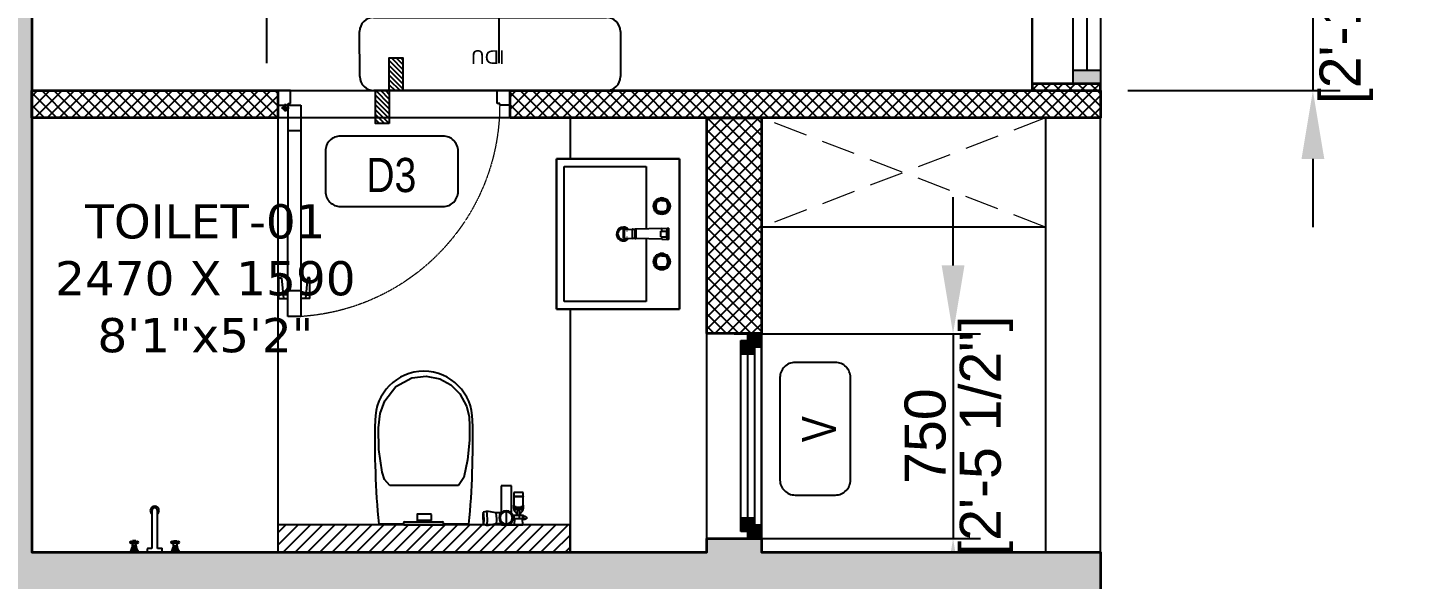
# Model space of a CAD drawing. Header units: millimetres. Extents: x 46985 to 60368, y 184712 to 204375.
# Drawn here: x 55319 to 60368, y 191997 to 194017 of the extents above; entities that cross this region are included whole.
import ezdxf
from ezdxf.enums import TextEntityAlignment as Align

# ---------------------------------------------------------------- set-up
doc = ezdxf.new("R2010")
doc.units = ezdxf.units.MM
doc.linetypes.add('( Hidden )', pattern=[0.375, 0.25, -0.125])
doc.linetypes.add('3.5BHK EAST-UN-5$0$DASHED', pattern=[0.75, 0.5, -0.25])
for name, color, linetype in [('A-AC', 252, 'Continuous'), ('A-Dimensions', 4, 'Continuous'), ('A-Door', 11, 'Continuous'), ('A-Door Line', 8, 'Continuous'), ('A-Handwash', 252, 'Continuous'), ('A-Handwash Platform', 253, 'Continuous'), ('A-Hatch', 252, 'Continuous'), ('A-Ledge Wall', 8, 'Continuous'), ('A-Room Boundary', 44, 'Continuous'), ('A-Shaft Line', 253, 'Continuous'), ('A-Shaft Wall', 253, 'Continuous'), ('A-Shower', 253, 'Continuous'), ('A-Shower Glass', 253, 'Continuous'), ('A-Text Main', 44, 'Continuous'), ('A-Ventilator', 4, 'Continuous'), ('A-WC', 253, 'Continuous'), ('A-Window', 4, 'Continuous')]:
    doc.layers.add(name, color=color, linetype=linetype)
doc.layers.add('A-Wall', color=240, linetype='Continuous', lineweight=35)
doc.styles.add('2024-08-29_TOWER-A$0$simplex-0.8', font='simplex.shx', dxfattribs={"width": 0.8})
doc.styles.add('3.5BHK EAST_UN-1$0$grid_text', font='verdana.ttf')
doc.styles.add('ARIAL', font='ARIALN.TTF')
doc.styles.add('S', font='arial.ttf', dxfattribs={"height": 150})
doc.dimstyles.new('DIMSMALL', dxfattribs={"dimtxt": 150, "dimasz": 250, "dimexe": 100, "dimexo": 100, "dimgap": 25, "dimtad": 1, "dimdec": 0, "dimzin": 0, "dimdsep": 46, "dimtxsty": 'S', "dimcen": 0, "dimdle": 100, "dimclrd": 8, "dimclre": 8, "dimclrt": 256, "dimazin": 0, "dimtfac": 1, "dimtdec": 0, "dimtix": 1, "dimtmove": 0, "dimatfit": 3, "dimldrblk": '12_DatumFilled', "dimfxl": 1, "dimtolj": 1, "dimtzin": 0, "dimlwd": -1, "dimlwe": -1, "dimarcsym": 1})

# ---------------------------------------------------------------- blocks, each defined once
blk = doc.blocks.new('A$C060bb122')
at = {"layer": 'A-Window', "linetype": 'Continuous'}
for points in [[(0, 0), (-100, 0), (-100, -50), (0, -50)], [(-100, -900), (0, -900), (0, -850), (-100, -850)]]:
    blk.add_hatch(color=256, dxfattribs=at).paths.add_polyline_path(points)
for p, q in [((-249.5, 0), (-249.5, -900)), ((-100, 0), (-249.5, 0)), ((-100, -50), (-100, 0)), ((0, 0), (-100, 0)), ((0, 0), (-100, 0)), ((0, 0), (0, -900)), ((0, 0), (0, -50)), ((0, -50), (-100, -50)), ((-100, -850), (-100, -50)), ((-50, -50), (-50, -850)), ((0, -50), (0, -850)), ((-100, -900), (-100, -850)), ((-100, -850), (0, -850)), ((0, -850), (0, -900)), ((-100, -900), (-250, -900)), ((0, -900), (-100, -900)), ((0, -900), (-100, -900))]:
    blk.add_line(p, q, dxfattribs=at)
blk = doc.blocks.new('A$C9b4d8ff6')
at = {"layer": 'A-Door'}
for p, q in [((84.9, 827.1), (37.7, 827.1)), ((37.7, 827.1), (37.8, 53.1)), ((85, 53.1), (84.9, 827.1)), ((4.7, 761.1), (37.7, 761.1)), ((4.7, 761.1), (4.7, 685.5)), ((14.1, 685.5), (21.1, 761.1)), ((117.9, 761.1), (84.9, 761.1)), ((108.5, 685.5), (101.5, 761.1)), ((117.9, 761.1), (118, 685.5)), ((19.8, 746.9), (37.7, 746.9)), ((84.9, 732.7), (37.7, 732.7)), ((102.8, 746.9), (84.9, 746.9)), ((4.7, 685.5), (14.1, 685.5)), ((118, 685.5), (108.5, 685.5)), ((84.9, 147.5), (37.7, 147.5)), ((0, 0), (0, 53.1)), ((0, 53.1), (37.8, 53.1)), ((14.2, 62.5), (42.5, 62.5)), ((28.3, 76.7), (28.3, 48.4)), ((37.8, 53.1), (85, 53.1)), ((37.8, 53.1), (37.8, 47.2)), ((85, 53.1), (85, 53.1)), ((850, 53.2), (812.2, 53.1)), ((812.2, 53.1), (812.2, 47.2)), ((850, 0.1), (850, 53.2)), ((47.2, 0), (0, 0)), ((37.8, 47.2), (47.2, 47.2)), ((47.2, 47.2), (47.2, 0)), ((802.8, 47.2), (802.8, 0.1)), ((812.2, 47.2), (802.8, 47.2)), ((802.8, 0.1), (850, 0.1))]:
    blk.add_line(p, q, dxfattribs=at)
blk.add_circle((28.3, 62.5), 9.44, dxfattribs=at)
at = {"layer": 'A-Door', "linetype": '3.5BHK EAST-UN-5$0$DASHED', "lineweight": 0}
blk.add_arc((35.5, 52), 776.7, 0.0858, 86.3542, dxfattribs=at)
blk = doc.blocks.new('A$C82096e65')
at = {"layer": 'A-Ventilator', "linetype": 'Continuous'}
for points in [[(175, 725), (125, 725), (125, 675), (175, 675)], [(200, 750), (150, 750), (150, 725), (175, 725), (175, 700), (200, 700)], [(125, 25), (175, 25), (175, 75), (125, 75)], [(150, 0), (200, 0), (200, 50), (175, 50), (175, 25), (150, 25)]]:
    blk.add_hatch(color=256, dxfattribs=at).paths.add_polyline_path(points)
for p, q in [((0, 0), (0, 750)), ((150, 750), (0, 750)), ((125, 675), (125, 725)), ((125, 725), (175, 725)), ((150, 725), (150, 750)), ((200, 750), (150, 750)), ((200, 750), (150, 750)), ((175, 725), (150, 725)), ((175, 700), (175, 725)), ((175, 725), (175, 675)), ((200, 0), (200, 750)), ((200, 750), (200, 700)), ((125, 75), (125, 675)), ((175, 675), (125, 675)), ((125, 75), (125, 675)), ((150, 75), (150, 675)), ((200, 700), (175, 700)), ((175, 675), (175, 75)), ((200, 700), (200, 50)), ((125, 25), (125, 75)), ((125, 75), (175, 75)), ((175, 75), (175, 25)), ((150, 0), (0, 0)), ((175, 25), (125, 25)), ((150, 0), (150, 25)), ((150, 25), (175, 25)), ((200, 0), (150, 0)), ((200, 0), (150, 0)), ((175, 25), (175, 50)), ((175, 50), (200, 50)), ((200, 50), (200, 0))]:
    blk.add_line(p, q, dxfattribs=at)
blk = doc.blocks.new('2024-08-29_TOWER-A$0$WNTG')
at = {"layer": 'A-Text Main'}
blk.add_lwpolyline([(-187.8, 246.2), (187.8, 246.2, -0.414214), (242.8, 191.2), (242.8, 43.3, -0.414214), (187.8, -11.7), (-187.8, -11.7, -0.414214), (-242.8, 43.3), (-242.8, 191.2, -0.414214)], format="xyb", close=True, dxfattribs=at)
at = {"layer": 'A-Text Main', "style": '2024-08-29_TOWER-A$0$simplex-0.8', "width": 0.8}
blk.add_attdef('WNTG', text='', height=150, dxfattribs=at).set_placement((-1.6, 43), align=Align.CENTER)
blk = doc.blocks.new('TILE DROP')
at = {"layer": 'A-Door Line'}
h = blk.add_hatch(dxfattribs=at)
h.set_pattern_fill('ANSI31', color=8, scale=0.1)
h.set_pattern_definition([(45, (-18.584744, -6.592634), (-0.008838835, 0.008838835), [])])
h.paths.add_polyline_path([(0, 0.05), (-0.12, 0.05), (-0.12, 0), (0, 0)])
h.paths.add_polyline_path([(0.12, -0.05), (0.12, 0), (0, 0), (0, -0.05)])
at = {"layer": 'A-Door Line', "color": 8}
for points in [[(-0.12, 0), (-0.12, 0.05), (0, 0.05), (0, 0)], [(0, -0.05), (0, 0), (0.12, 0), (0.12, -0.05)]]:
    blk.add_lwpolyline(points, close=True, dxfattribs=at)
blk = doc.blocks.new('A$Cc258e7eb')
at = {"layer": 'A-WC', "linetype": 'Continuous'}
for p, q in [((306.5, 146.4), (54.5, 146.4)), ((461.7, 145.2), (461.7, 47.1)), ((499.8, 145.2), (461.7, 145.2)), ((499.8, 47.1), (499.8, 145.2)), ((508.2, 121.8), (508.2, 107.7)), ((543.2, 121.8), (508.2, 121.8)), ((508.2, 107.7), (543.2, 107.7)), ((508.2, 107.7), (508.2, 107.2)), ((543.2, 107.2), (508.2, 107.2)), ((508.2, 107.2), (543.2, 107.2)), ((508.2, 107.2), (508.2, 66.4)), ((543.2, 107.7), (543.2, 121.8)), ((543.2, 107.7), (543.2, 107.2)), ((543.2, 66.4), (543.2, 107.2)), ((408.5, 52.3), (396.8, 48.8)), ((443.6, 46.7), (408.6, 52.4)), ((480.7, 51.5), (480.7, 5.5)), ((508, 73.6), (508, 62.8)), ((543.2, 66.4), (508.2, 66.4)), ((513.8, 72.3), (513.8, 62.4)), ((518.6, 62.4), (518.6, 59.6)), ((520.6, 53.2), (520.6, 38.8)), ((530.8, 38.8), (530.8, 53.2)), ((532.9, 59.6), (532.9, 62.4)), ((537.6, 62.4), (537.6, 72.3)), ((543.5, 62.8), (543.5, 73.6)), ((105.7, 5.7), (14.3, 5.7)), ((105.7, 2.9), (105.7, 10.9)), ((105.7, 2.9), (250.7, 2.9)), ((108.7, 13.9), (247.7, 13.9)), ((154.5, 40.4), (154.5, 20)), ((154.5, 20), (207, 20)), ((154.5, 17.3), (154.5, 13.9)), ((154.5, 13.9), (207, 13.9)), ((205.5, 41.9), (155.9, 41.9)), ((205.5, 18.8), (156, 18.8)), ((207, 20), (207, 40.4)), ((207, 13.9), (207, 17.3)), ((250.7, 2.9), (250.7, 10.9)), ((344.3, 5.7), (250.7, 5.7)), ((410.3, 0), (398.3, 2.8)), ((410.3, 0), (444.8, 7.9)), ((461.7, 47.3), (443.5, 46.7)), ((444.8, 7.9), (463, 8.5)), ((463.6, 8.9), (463.6, 8.5)), ((463.6, 8.5), (463.6, 6.8)), ((463.6, 6.8), (463.6, 5.1)), ((463.6, 5.1), (463.6, 3.4)), ((463.6, 3.4), (463.6, 2.9)), ((463.6, 2.9), (541, 2.9)), ((498.5, 8), (498.5, 9.4)), ((498.5, 6.4), (498.5, 8)), ((498.5, 4.7), (498.5, 6.4)), ((498.5, 2.9), (498.5, 4.7)), ((506.2, 33.5), (507, 33.5)), ((507.6, 23.5), (506.3, 23.5)), ((507, 33.5), (508.3, 33.5)), ((509, 23.5), (507.6, 23.5)), ((508.4, 31.8), (508.3, 24.8)), ((525.7, 24.8), (508.3, 24.8)), ((508.5, 38.8), (508.4, 31.8)), ((508.5, 38.8), (525.7, 38.8)), ((510.4, 23.5), (509, 23.5)), ((510.7, 24.8), (510.4, 2.9)), ((510.7, 23.5), (510.4, 23.5)), ((518.6, 47.6), (518.6, 38.8)), ((525.7, 38.8), (529, 38.8)), ((528.9, 24.8), (525.7, 24.8)), ((528.9, 24.8), (529, 31.8)), ((533.2, 24.8), (528.9, 24.8)), ((529, 38.8), (533.2, 38.8)), ((529, 31.8), (529, 38.8)), ((532.9, 38.8), (532.9, 47.6)), ((533.2, 38.8), (539.6, 38.8)), ((539.9, 24.8), (533.2, 24.8)), ((539.6, 38.8), (543.9, 38.8)), ((539.6, 38.8), (539.8, 31.8)), ((539.8, 31.8), (539.9, 24.8)), ((544.1, 24.8), (539.9, 24.8)), ((540.7, 23.5), (550.1, 23.5)), ((541, 2.9), (540.8, 24.8)), ((544.2, 24.8), (544, 38.8)), ((550.1, 33.5), (544, 33.5)), ((547.9, 33.5), (548.4, 33.5)), ((548.6, 23.5), (548.2, 23.5)), ((548.4, 33.5), (548.8, 33.5)), ((549, 23.5), (548.6, 23.5)), ((548.8, 33.5), (549.2, 33.5)), ((549.4, 23.5), (549, 23.5)), ((549.2, 33.5), (549.6, 33.5)), ((549.7, 23.5), (549.4, 23.5)), ((549.6, 33.5), (549.8, 33.5)), ((550, 23.5), (549.7, 23.5)), ((549.8, 33.5), (550.1, 33.5)), ((550.2, 23.5), (550, 23.5)), ((550.1, 33.5), (550.2, 33.5)), ((550.2, 33.5), (550.1, 33.5)), ((550.1, 23.5), (550.2, 23.5)), ((550.2, 33.5), (550.3, 33.5)), ((550.3, 33.5), (550.2, 33.5)), ((550.2, 23.5), (550.3, 23.5)), ((550.3, 23.5), (550.2, 23.5)), ((550.3, 33.5), (550.4, 33.5)), ((550.4, 33.5), (550.3, 33.5)), ((550.3, 23.5), (550.4, 23.5)), ((550.4, 23.5), (550.3, 23.5)), ((550.4, 33.5), (550.6, 33.5)), ((550.4, 33.5), (550.4, 33.5)), ((550.4, 33.5), (550.4, 33.5)), ((550.5, 23.5), (550.4, 23.5)), ((550.4, 23.5), (550.4, 23.5)), ((550.4, 23.5), (550.4, 23.5)), ((550.7, 23.5), (550.5, 23.5)), ((550.6, 33.5), (550.8, 33.5)), ((550.9, 23.5), (550.7, 23.5)), ((550.8, 33.5), (551, 33.4)), ((551.1, 23.5), (550.9, 23.5)), ((551, 33.4), (551.2, 33.4)), ((551.3, 23.6), (551.1, 23.5)), ((551.2, 33.4), (551.4, 33.4)), ((551.4, 23.6), (551.3, 23.6)), ((551.4, 33.4), (551.6, 33.3)), ((551.6, 23.6), (551.4, 23.6)), ((551.6, 33.3), (551.8, 33.3)), ((551.8, 23.7), (551.6, 23.6)), ((551.8, 33.3), (552, 33.2)), ((552, 23.8), (551.8, 23.7)), ((552, 33.2), (552.2, 33.2)), ((552.2, 23.8), (552, 23.8)), ((552.2, 33.2), (552.4, 33.1)), ((552.4, 23.9), (552.2, 23.8)), ((552.4, 33.1), (552.5, 33)), ((552.6, 24), (552.4, 23.9)), ((552.5, 33), (552.7, 32.9)), ((552.8, 24.1), (552.6, 24)), ((552.7, 32.9), (552.9, 32.8)), ((552.9, 24.2), (552.8, 24.1)), ((552.9, 32.8), (553.1, 32.7)), ((553.1, 24.3), (552.9, 24.2)), ((553.1, 32.7), (553.2, 32.6)), ((553.3, 24.4), (553.1, 24.3)), ((553.2, 32.6), (553.4, 32.5)), ((553.4, 24.5), (553.3, 24.4)), ((553.4, 32.5), (553.5, 32.4)), ((553.6, 24.6), (553.4, 24.5)), ((553.5, 32.4), (553.7, 32.2)), ((553.7, 24.8), (553.6, 24.6)), ((553.7, 32.2), (553.8, 32.1)), ((553.9, 24.9), (553.7, 24.8)), ((553.8, 32.1), (554, 32)), ((554, 25), (553.9, 24.9)), ((554, 32), (554.1, 31.8)), ((554.2, 25.2), (554, 25)), ((554.1, 31.8), (554.3, 31.7)), ((554.3, 25.3), (554.2, 25.2)), ((554.3, 31.7), (554.4, 31.5)), ((554.4, 25.5), (554.3, 25.3)), ((554.4, 31.5), (554.5, 31.4)), ((554.5, 25.7), (554.4, 25.5)), ((554.5, 31.4), (554.6, 31.2)), ((554.6, 25.8), (554.5, 25.7)), ((554.6, 31.2), (554.7, 31)), ((554.7, 26), (554.6, 25.8)), ((554.7, 31), (554.8, 30.8)), ((554.8, 26.2), (554.7, 26)), ((554.8, 30.8), (554.9, 30.7)), ((554.9, 26.4), (554.8, 26.2)), ((554.9, 30.7), (555, 30.5)), ((555, 26.5), (554.9, 26.4)), ((555, 30.5), (555.1, 30.3)), ((555.1, 26.7), (555, 26.5)), ((555.1, 30.3), (555.1, 30.1)), ((555.1, 30.1), (555.2, 29.9)), ((555.2, 27.1), (555.1, 26.9)), ((555.1, 26.9), (555.1, 26.7)), ((555.2, 29.9), (555.2, 29.7)), ((555.2, 29.7), (555.3, 29.5)), ((555.3, 27.3), (555.2, 27.1)), ((555.3, 29.5), (555.3, 29.3)), ((555.3, 29.3), (555.4, 29.1)), ((555.4, 27.9), (555.3, 27.7)), ((555.3, 27.7), (555.3, 27.5)), ((555.3, 27.5), (555.3, 27.3)), ((555.4, 29.1), (555.4, 28.9)), ((555.4, 28.9), (555.4, 28.7)), ((555.4, 28.7), (555.4, 28.5)), ((555.4, 28.5), (555.4, 28.5)), ((555.4, 28.5), (555.4, 28.3)), ((555.4, 28.3), (555.4, 28.1)), ((555.4, 28.1), (555.4, 27.9))]:
    blk.add_line(p, q, dxfattribs=at)
at = {"layer": 'A-WC', "linetype": 'Continuous', "flags": 128}
blk.add_lwpolyline([(54.5, 146.4), (35.3, 169.3), (27, 196.1), (14.5, 278.9), (13.1, 358.7), (19.3, 410.1), (37, 456.8), (77.3, 508.9), (135.2, 541), (188.4, 547.4), (237.3, 537.5), (278.1, 515.5), (311.2, 482.5), (335.3, 437.2), (345.6, 400.2), (347, 363.7), (346.3, 312.7), (339.6, 241.2), (325.9, 175.7), (306.5, 146.4)], dxfattribs=at)
at = {"layer": 'A-WC', "linetype": 'Continuous'}
for centre, radius, start, end in [((181.3, 385.5), 180.3, 90.6516, 180), ((177.2, 385.5), 180.3, 0, 89.3484), ((3145.4, 305.2), 3145.4, 178.5369, 185.4631), ((-2786.8, 305.2), 3145.4, 354.5369, 1.4631), ((480.7, 28.5), 26.2, 0, 180), ((480.7, 28.5), 23, 0, 180), ((480.7, 25.4), 28.9, 117.4678, 131.2017), ((480.7, 25.4), 28.9, 48.7983, 62.5322), ((108.7, 10.9), 3, 90, 180), ((155.9, 40.4), 1.46, 90, 180), ((156, 17.3), 1.5, 90, 180), ((205.5, 40.4), 1.46, 0, 90), ((205.5, 17.3), 1.5, 0, 90), ((247.7, 10.9), 3, 0, 90), ((480.7, 28.5), 26.2, 180, 312.8693), ((480.7, 28.5), 23, 180, 0), ((480.7, 28.5), 26.2, 280.2496, 0)]:
    blk.add_arc(centre, radius, start, end, dxfattribs=at)
for centre, major_axis, ratio, start_param, end_param in [((409.4, 26.2), (0.8, -26.2), 0.087894, 0.017046, 3.133769), ((525.7, 62.8), (-17.8, 0), 0.939693, 6.170767, 7.561634), ((525.7, 73.6), (-17.8, 0), 0.939693, 6.137068, 6.429723), ((525.7, 73.6), (-17.8, 0), 0.939693, 0.452611, 2.688981), ((525.7, 73.6), (-13.4, 0), 0.939693, 0.61963, 1.312246), ((525.7, 72.3), (-11.9, 0), 0.939693, 0.557537, 1.570796), ((525.7, 72.3), (-11.9, 0), 0.939693, 0.557537, 1.570796), ((525.7, 73.8), (-11.9, 0), 0.939693, 0.731428, 1.570796), ((525.7, 73.6), (-13.4, 0), 0.939693, 1.374148, 1.507037), ((525.7, 72.3), (-11.9, 0), 0.939693, 1.570796, 2.584055), ((525.7, 72.3), (-11.9, 0), 0.939693, 1.570796, 2.584055), ((525.7, 73.8), (-11.9, 0), 0.939693, 1.570796, 2.410164), ((525.7, 73.6), (-13.4, 0), 0.939693, 1.634555, 1.767445), ((525.7, 73.6), (-13.4, 0), 0.939693, 1.839841, 2.521963), ((525.7, 62.8), (-17.8, 0), 0.939693, 1.86017, 3.254011), ((525.7, 73.6), (-17.8, 0), 0.939693, 2.995055, 3.28771), ((397.5, 25.8), (0.7, -23), 0.087894, 3.165124, 6.230506), ((397.5, 25.8), (0.7, -23), 0.087894, 0.026053, 3.133769), ((444.2, 27.3), (0.6, -19.4), 0.087894, 6.275362, 9.416955), ((462.3, 27.9), (0.6, -19.4), 0.087894, 2.98627, 3.106469), ((462.3, 27.9), (0.6, -19.4), 0.087894, 6.275362, 6.466185)]:
    blk.add_ellipse(centre, major_axis=major_axis, ratio=ratio, start_param=start_param, end_param=end_param, dxfattribs=at)
blk = doc.blocks.new('A$Ce78b2266')
at = {"layer": 'A-Shower'}
for p, q in [((80.6, 152), (80.6, 13.5)), ((100.6, 13.5), (100.6, 152)), ((0, 0), (31.2, 0)), ((0, 0), (181.2, 0)), ((27.6, 5.4), (3.6, 5.4)), ((25.3, 9.9), (5.9, 9.9)), ((24.1, 13.3), (7.1, 13.3)), ((23.3, 15.8), (7.9, 15.8)), ((8.4, 18), (22.8, 18)), ((22.3, 20.4), (8.9, 20.4)), ((9.1, 22.2), (22.1, 22.2)), ((21.9, 23.6), (9.2, 23.6)), ((21.8, 41.9), (9.3, 41.9)), ((9.3, 41.9), (9.4, 27.4)), ((21.8, 27.4), (21.8, 41.9)), ((63.6, 12.5), (63.6, 0)), ((63.6, 0), (117.6, 0)), ((80.6, 13.5), (64.6, 13.5)), ((116.6, 13.5), (100.6, 13.5)), ((117.6, 0), (117.6, 12.5)), ((181.2, 0), (150, 0)), ((153.6, 5.4), (177.6, 5.4)), ((155.8, 9.9), (175.3, 9.9)), ((157.1, 13.3), (174, 13.3)), ((157.9, 15.8), (173.3, 15.8)), ((172.8, 18), (158.4, 18)), ((158.8, 20.4), (172.3, 20.4)), ((172.1, 22.2), (159.1, 22.2)), ((159.2, 23.6), (171.9, 23.6)), ((159.3, 41.9), (171.8, 41.9)), ((159.4, 27.4), (159.4, 41.9)), ((171.8, 41.9), (171.8, 27.4))]:
    blk.add_line(p, q, dxfattribs=at)
for centre, radius in [((4.9, 36), 4.41), ((15.8, 36), 3.69), ((26.2, 36), 4.41), ((154.9, 36), 4.41), ((165.4, 36), 3.69), ((176.2, 36), 4.41)]:
    blk.add_circle(centre, radius, dxfattribs=at)
for centre, radius, start, end in [((90.6, 152), 16, 90.0001, 180), ((90.6, 152), 16, 180, 231.3178), ((90.6, 152), 10, 0, 180), ((90.6, 152), 16, 360, 90.0001), ((90.6, 152), 16, 308.6822, 0), ((-34.8, 27.2), 44.2, 321.9638, 0.2151), ((66.5, 27.4), 44.7, 180, 217.8209), ((64.6, 12.5), 1, 90, 179.8008), ((116.6, 12.5), 0.999, 359.9998, 90.1995), ((114.7, 27.4), 44.7, 322.1791, 360), ((216, 27.2), 44.2, 179.7849, 218.0362)]:
    blk.add_arc(centre, radius, start, end, dxfattribs=at)
blk = doc.blocks.new('A$C7199c498')
at = {"layer": 'A-Handwash'}
for p, q in [((0, 450), (550, 450)), ((0, 0), (0, 450)), ((550, 450), (0, 450)), ((0, 450), (0, 0)), ((27.5, 122), (27.5, 422)), ((27.5, 422), (522.5, 422)), ((522.5, 422), (522.5, 122)), ((550, 450), (550, 0)), ((550, 0), (550, 450)), ((259.4, 201.1), (259.5, 204.3)), ((259.5, 204.3), (291.3, 204.3)), ((291.3, 204.3), (291.4, 201.1)), ((255.5, 64.6), (258.3, 160.2)), ((258.3, 162.3), (258.6, 171.8)), ((258.3, 162.3), (258.3, 160.2)), ((258.3, 162.3), (292.5, 162.3)), ((292.6, 160.2), (258.3, 160.2)), ((259.4, 201.1), (258.6, 172.7)), ((258.6, 171.8), (258.6, 172.7)), ((292.2, 172.7), (258.6, 172.7)), ((258.6, 171.8), (292.2, 171.8)), ((259.4, 201.1), (291.4, 201.1)), ((264.3, 192.3), (264.3, 190.8)), ((286.5, 192.3), (286.5, 190.8)), ((291.4, 201.1), (292.2, 172.7)), ((292.2, 171.8), (292.2, 172.7)), ((292.2, 171.8), (292.5, 162.3)), ((292.6, 160.2), (292.5, 162.3)), ((295.3, 64.6), (292.6, 160.2)), ((257.2, 122), (27.5, 122)), ((522.5, 122), (293.7, 122)), ((143.6, 64.6), (144.2, 70.5)), ((143.6, 64.6), (144.2, 70.5)), ((144.2, 58.7), (143.6, 64.6)), ((144.2, 70.5), (145.9, 76.1)), ((144.2, 70.5), (145.9, 76.1)), ((145.9, 53), (144.2, 58.7)), ((145.9, 76.1), (148.7, 81.3)), ((145.9, 76.1), (148.7, 81.3)), ((148.7, 47.8), (145.9, 53)), ((147.8, 74.9), (146.8, 64.6)), ((146.8, 64.6), (147.8, 54.3)), ((149.4, 64.6), (146.8, 64.6)), ((150.8, 84.8), (147.8, 74.9)), ((147.8, 74.9), (150.3, 73.9)), ((147.8, 54.3), (150.3, 55.2)), ((147.8, 54.3), (150.8, 44.3)), ((148.7, 81.3), (150.3, 83.2)), ((148.7, 81.3), (150.3, 83.2)), ((150.3, 73.9), (149.4, 64.6)), ((149.4, 64.6), (150.3, 55.2)), ((152.9, 82.9), (150.3, 73.9)), ((150.3, 55.2), (152.9, 46.2)), ((151.6, 86.8), (150.8, 84.8)), ((150.8, 84.8), (152.9, 82.9)), ((151.6, 86.8), (153.6, 87.6)), ((151.6, 86.8), (153.7, 84.7)), ((151.6, 64.6), (152.5, 74.2)), ((151.6, 64.6), (152.5, 74.2)), ((152.5, 55), (151.6, 64.6)), ((152.5, 74.2), (155.2, 83.2)), ((152.5, 74.2), (155.2, 83.2)), ((155.2, 46), (152.5, 55)), ((155.2, 46), (152.5, 55)), ((152.9, 82.9), (153.7, 84.7)), ((153.2, 64.6), (154.1, 73.9)), ((154.1, 55.3), (153.2, 64.6)), ((163.5, 90.6), (153.6, 87.6)), ((155.5, 85.5), (153.6, 87.6)), ((153.7, 84.7), (155.5, 85.5)), ((154.1, 73.9), (156.4, 81.9)), ((156.4, 47.2), (154.1, 55.3)), ((155.1, 88.1), (157.1, 89.7)), ((155.1, 88.1), (157.1, 89.7)), ((155.2, 83.2), (164.2, 85.9)), ((155.2, 83.2), (164.2, 85.9)), ((164.5, 88.1), (155.5, 85.5)), ((156.4, 81.9), (164.5, 84.3)), ((157.1, 89.7), (162.3, 92.4)), ((157.1, 89.7), (162.3, 92.4)), ((162.3, 92.4), (167.9, 94.2)), ((162.3, 92.4), (167.9, 94.2)), ((173.8, 91.6), (163.5, 90.6)), ((163.5, 90.6), (164.5, 88.1)), ((164.2, 85.9), (173.8, 86.8)), ((164.2, 85.9), (173.8, 86.8)), ((173.8, 89), (164.5, 88.1)), ((164.5, 84.3), (173.8, 85.2)), ((167.9, 94.2), (173.8, 94.7)), ((167.9, 94.2), (173.8, 94.7)), ((173.8, 94.7), (179.7, 94.2)), ((173.8, 94.7), (179.7, 94.2)), ((184.1, 90.6), (173.8, 91.6)), ((173.8, 91.6), (173.8, 89)), ((183.2, 88.1), (173.8, 89)), ((173.8, 86.8), (183.4, 85.9)), ((173.8, 86.8), (183.4, 85.9)), ((173.8, 85.2), (183.1, 84.3)), ((179.7, 94.2), (185.4, 92.4)), ((179.7, 94.2), (185.4, 92.4)), ((183.1, 84.3), (191.2, 81.9)), ((184.1, 90.6), (183.2, 88.1)), ((192.2, 85.5), (183.2, 88.1)), ((183.4, 85.9), (192.4, 83.2)), ((183.4, 85.9), (192.4, 83.2)), ((194.1, 87.6), (184.1, 90.6)), ((185.4, 92.4), (190.6, 89.7)), ((185.4, 92.4), (190.6, 89.7)), ((190.6, 89.7), (192.5, 88.1)), ((190.6, 89.7), (192.5, 88.1)), ((191.2, 81.9), (193.5, 73.9)), ((191.2, 47.2), (193.5, 55.3)), ((192.2, 85.5), (194.1, 87.6)), ((192.2, 85.5), (193.9, 84.7)), ((192.4, 83.2), (195.1, 74.2)), ((192.4, 83.2), (195.1, 74.2)), ((192.4, 46), (195.1, 55)), ((194.4, 64.6), (193.5, 73.9)), ((194.4, 64.6), (193.5, 55.3)), ((193.9, 84.7), (196, 86.8)), ((193.9, 84.7), (194.7, 82.9)), ((196, 86.8), (194.1, 87.6)), ((196.9, 84.8), (194.7, 82.9)), ((197.4, 73.9), (194.7, 82.9)), ((194.7, 46.2), (197.4, 55.2)), ((196, 64.6), (195.1, 74.2)), ((195.1, 55), (196, 64.6)), ((196, 86.8), (196.9, 84.8)), ((199.8, 74.9), (196.9, 84.8)), ((196.9, 44.3), (199.8, 54.3)), ((197.3, 83.2), (198.9, 81.3)), ((197.3, 83.2), (198.9, 81.3)), ((199.8, 74.9), (197.4, 73.9)), ((198.3, 64.6), (197.4, 73.9)), ((197.4, 55.2), (198.3, 64.6)), ((199.8, 54.3), (197.4, 55.2)), ((198.3, 64.6), (200.8, 64.6)), ((198.9, 81.3), (201.7, 76.1)), ((198.9, 81.3), (201.7, 76.1)), ((201.7, 53), (198.9, 47.8)), ((201.7, 53), (198.9, 47.8)), ((200.8, 64.6), (199.8, 74.9)), ((199.8, 54.3), (200.8, 64.6)), ((201.7, 76.1), (203.4, 70.5)), ((201.7, 76.1), (203.4, 70.5)), ((203.4, 58.7), (201.7, 53)), ((203.4, 58.7), (201.7, 53)), ((204, 64.6), (203.4, 70.5)), ((204, 64.6), (203.4, 70.5)), ((203.4, 58.7), (204, 64.6)), ((204, 64.6), (203.4, 58.7)), ((255.5, 64.6), (255, 45.5)), ((255.5, 64.6), (265.1, 64.6)), ((265.1, 68.5), (285.7, 68.5)), ((265.1, 68.5), (265.1, 47.9)), ((285.7, 68.5), (285.7, 47.9)), ((285.7, 64.6), (295.3, 64.6)), ((295.3, 64.6), (295.9, 45.5)), ((346.8, 64.6), (347.4, 70.5)), ((346.8, 64.6), (347.4, 70.5)), ((347.4, 58.7), (346.8, 64.6)), ((347.4, 70.5), (349.1, 76.1)), ((347.4, 70.5), (349.1, 76.1)), ((349.1, 53), (347.4, 58.7)), ((349.1, 76.1), (351.9, 81.3)), ((349.1, 76.1), (351.9, 81.3)), ((351.9, 47.8), (349.1, 53)), ((351, 74.9), (350, 64.6)), ((350, 64.6), (351, 54.3)), ((352.6, 64.6), (350, 64.6)), ((354, 84.8), (351, 74.9)), ((351, 74.9), (353.5, 73.9)), ((351, 54.3), (353.5, 55.2)), ((351, 54.3), (354, 44.3)), ((351.9, 81.3), (353.5, 83.2)), ((351.9, 81.3), (353.5, 83.2)), ((353.5, 73.9), (352.6, 64.6)), ((352.6, 64.6), (353.5, 55.2)), ((356.1, 82.9), (353.5, 73.9)), ((353.5, 55.2), (356.1, 46.2)), ((354.8, 86.8), (354, 84.8)), ((354, 84.8), (356.1, 82.9)), ((354.8, 86.8), (356.8, 87.6)), ((354.8, 86.8), (356.9, 84.7)), ((354.8, 64.6), (355.7, 74.2)), ((354.8, 64.6), (355.7, 74.2)), ((355.7, 55), (354.8, 64.6)), ((355.7, 74.2), (358.4, 83.2)), ((355.7, 74.2), (358.4, 83.2)), ((358.4, 46), (355.7, 55)), ((358.4, 46), (355.7, 55)), ((356.1, 82.9), (356.9, 84.7)), ((356.4, 64.6), (357.3, 73.9)), ((357.3, 55.3), (356.4, 64.6)), ((366.7, 90.6), (356.8, 87.6)), ((358.7, 85.5), (356.8, 87.6)), ((356.9, 84.7), (358.7, 85.5)), ((357.3, 73.9), (359.6, 81.9)), ((359.6, 47.2), (357.3, 55.3)), ((358.3, 88.1), (360.3, 89.7)), ((358.3, 88.1), (360.3, 89.7)), ((358.4, 83.2), (367.4, 85.9)), ((358.4, 83.2), (367.4, 85.9)), ((367.7, 88.1), (358.7, 85.5)), ((359.6, 81.9), (367.7, 84.3)), ((360.3, 89.7), (365.5, 92.4)), ((360.3, 89.7), (365.5, 92.4)), ((365.5, 92.4), (371.1, 94.2)), ((365.5, 92.4), (371.1, 94.2)), ((377, 91.6), (366.7, 90.6)), ((366.7, 90.6), (367.7, 88.1)), ((367.4, 85.9), (377, 86.8)), ((367.4, 85.9), (377, 86.8)), ((377, 89), (367.7, 88.1)), ((367.7, 84.3), (377, 85.2)), ((371.1, 94.2), (377, 94.7)), ((371.1, 94.2), (377, 94.7)), ((377, 94.7), (382.9, 94.2)), ((377, 94.7), (382.9, 94.2)), ((387.3, 90.6), (377, 91.6)), ((377, 91.6), (377, 89)), ((386.4, 88.1), (377, 89)), ((377, 86.8), (386.6, 85.9)), ((377, 86.8), (386.6, 85.9)), ((377, 85.2), (386.3, 84.3)), ((382.9, 94.2), (388.6, 92.4)), ((382.9, 94.2), (388.6, 92.4)), ((386.3, 84.3), (394.4, 81.9)), ((387.3, 90.6), (386.4, 88.1)), ((395.4, 85.5), (386.4, 88.1)), ((386.6, 85.9), (395.6, 83.2)), ((386.6, 85.9), (395.6, 83.2)), ((397.3, 87.6), (387.3, 90.6)), ((388.6, 92.4), (393.8, 89.7)), ((388.6, 92.4), (393.8, 89.7)), ((393.8, 89.7), (395.7, 88.1)), ((393.8, 89.7), (395.7, 88.1)), ((394.4, 81.9), (396.7, 73.9)), ((394.4, 47.2), (396.7, 55.3)), ((395.4, 85.5), (397.3, 87.6)), ((395.4, 85.5), (397.1, 84.7)), ((395.6, 83.2), (398.3, 74.2)), ((395.6, 83.2), (398.3, 74.2)), ((395.6, 46), (398.3, 55)), ((397.6, 64.6), (396.7, 73.9)), ((397.6, 64.6), (396.7, 55.3)), ((397.1, 84.7), (399.2, 86.8)), ((397.1, 84.7), (397.9, 82.9)), ((399.2, 86.8), (397.3, 87.6)), ((400.1, 84.8), (397.9, 82.9)), ((400.6, 73.9), (397.9, 82.9)), ((397.9, 46.2), (400.6, 55.2)), ((399.2, 64.6), (398.3, 74.2)), ((398.3, 55), (399.2, 64.6)), ((399.2, 86.8), (400.1, 84.8)), ((403, 74.9), (400.1, 84.8)), ((400.1, 44.3), (403, 54.3)), ((400.5, 83.2), (402.1, 81.3)), ((400.5, 83.2), (402.1, 81.3)), ((403, 74.9), (400.6, 73.9)), ((401.5, 64.6), (400.6, 73.9)), ((400.6, 55.2), (401.5, 64.6)), ((403, 54.3), (400.6, 55.2)), ((401.5, 64.6), (404, 64.6)), ((402.1, 81.3), (404.9, 76.1)), ((402.1, 81.3), (404.9, 76.1)), ((404.9, 53), (402.1, 47.8)), ((404.9, 53), (402.1, 47.8)), ((404, 64.6), (403, 74.9)), ((403, 54.3), (404, 64.6)), ((404.9, 76.1), (406.6, 70.5)), ((404.9, 76.1), (406.6, 70.5)), ((406.6, 58.7), (404.9, 53)), ((406.6, 58.7), (404.9, 53)), ((407.2, 64.6), (406.6, 70.5)), ((407.2, 64.6), (406.6, 70.5)), ((406.6, 58.7), (407.2, 64.6)), ((406.6, 58.7), (407.2, 64.6)), ((550, 0), (0, 0)), ((0, 0), (550, 0)), ((150.3, 45.9), (148.7, 47.8)), ((150.8, 44.3), (152.9, 46.2)), ((151.6, 42.4), (150.8, 44.3)), ((153.7, 44.5), (151.6, 42.4)), ((151.6, 42.4), (153.6, 41.5)), ((153.7, 44.5), (152.9, 46.2)), ((155.5, 43.7), (153.6, 41.5)), ((153.6, 41.5), (163.5, 38.6)), ((155.5, 43.7), (153.7, 44.5)), ((157.1, 39.5), (155.1, 41.1)), ((164.2, 43.3), (155.2, 46)), ((155.5, 43.7), (164.5, 41)), ((164.5, 44.9), (156.4, 47.2)), ((162.3, 36.7), (157.1, 39.5)), ((167.9, 35), (162.3, 36.7)), ((163.5, 38.6), (164.5, 41)), ((163.5, 38.6), (173.8, 37.6)), ((173.8, 42.3), (164.2, 43.3)), ((173.8, 42.3), (164.2, 43.3)), ((173.8, 43.9), (164.5, 44.9)), ((164.5, 41), (173.8, 40.1)), ((173.8, 34.4), (167.9, 35)), ((183.1, 44.9), (173.8, 43.9)), ((183.4, 43.3), (173.8, 42.3)), ((173.8, 40.1), (183.2, 41)), ((173.8, 37.6), (173.8, 40.1)), ((173.8, 37.6), (184.1, 38.6)), ((179.7, 35), (173.8, 34.4)), ((179.7, 35), (173.8, 34.4)), ((185.4, 36.7), (179.7, 35)), ((185.4, 36.7), (179.7, 35)), ((191.2, 47.2), (183.1, 44.9)), ((183.2, 41), (192.2, 43.7)), ((184.1, 38.6), (183.2, 41)), ((183.4, 43.3), (192.4, 46)), ((192.4, 46), (183.4, 43.3)), ((184.1, 38.6), (194.1, 41.5)), ((190.6, 39.5), (185.4, 36.7)), ((190.6, 39.5), (185.4, 36.7)), ((192.5, 41.1), (190.6, 39.5)), ((192.5, 41.1), (190.6, 39.5)), ((192.2, 43.7), (193.9, 44.5)), ((192.2, 43.7), (194.1, 41.5)), ((193.9, 44.5), (194.7, 46.2)), ((193.9, 44.5), (196, 42.4)), ((194.1, 41.5), (196, 42.4)), ((196.9, 44.3), (194.7, 46.2)), ((196, 42.4), (196.9, 44.3)), ((198.9, 47.8), (197.3, 45.9)), ((198.9, 47.8), (197.3, 45.9)), ((254.8, 39.2), (255, 45.5)), ((254.8, 39.2), (296, 39.2)), ((255, 45.5), (295.9, 45.5)), ((285.7, 47.9), (265.1, 47.9)), ((295.9, 45.5), (296, 39.2)), ((353.5, 45.9), (351.9, 47.8)), ((354, 44.3), (356.1, 46.2)), ((354.8, 42.4), (354, 44.3)), ((356.9, 44.5), (354.8, 42.4)), ((354.8, 42.4), (356.8, 41.5)), ((356.9, 44.5), (356.1, 46.2)), ((358.7, 43.7), (356.8, 41.5)), ((356.8, 41.5), (366.7, 38.6)), ((358.7, 43.7), (356.9, 44.5)), ((360.3, 39.5), (358.3, 41.1)), ((367.4, 43.3), (358.4, 46)), ((358.7, 43.7), (367.7, 41)), ((367.7, 44.9), (359.6, 47.2)), ((365.5, 36.7), (360.3, 39.5)), ((371.1, 35), (365.5, 36.7)), ((366.7, 38.6), (367.7, 41)), ((366.7, 38.6), (377, 37.6)), ((377, 42.3), (367.4, 43.3)), ((377, 42.3), (367.4, 43.3)), ((377, 43.9), (367.7, 44.9)), ((367.7, 41), (377, 40.1)), ((377, 34.4), (371.1, 35)), ((386.3, 44.9), (377, 43.9)), ((386.6, 43.3), (377, 42.3)), ((377, 40.1), (386.4, 41)), ((377, 37.6), (377, 40.1)), ((377, 37.6), (387.3, 38.6)), ((382.9, 35), (377, 34.4)), ((382.9, 35), (377, 34.4)), ((388.6, 36.7), (382.9, 35)), ((388.6, 36.7), (382.9, 35)), ((394.4, 47.2), (386.3, 44.9)), ((386.4, 41), (395.4, 43.7)), ((387.3, 38.6), (386.4, 41)), ((386.6, 43.3), (395.6, 46)), ((395.6, 46), (386.6, 43.3)), ((387.3, 38.6), (397.3, 41.5)), ((393.8, 39.5), (388.6, 36.7)), ((393.8, 39.5), (388.6, 36.7)), ((395.7, 41.1), (393.8, 39.5)), ((395.7, 41.1), (393.8, 39.5)), ((395.4, 43.7), (397.1, 44.5)), ((395.4, 43.7), (397.3, 41.5)), ((397.1, 44.5), (397.9, 46.2)), ((397.1, 44.5), (399.2, 42.4)), ((397.3, 41.5), (399.2, 42.4)), ((400.1, 44.3), (397.9, 46.2)), ((399.2, 42.4), (400.1, 44.3)), ((402.1, 47.8), (400.5, 45.9)), ((402.1, 47.8), (400.5, 45.9))]:
    blk.add_line(p, q, dxfattribs=at)
for radius, start, end in [(25, 0, 229.3296), (20, 0, 214.3189), (25, 315, 0), (20, 335.9109, 0)]:
    blk.add_arc((275, 205), radius, start, end, dxfattribs=at)
blk = doc.blocks.new('A$C6fb19ad1')
at = {"layer": 'A-AC'}
for p, q in [((51.3, 953.3), (216.5, 954.5)), ((0, 51.3), (0, 901.9)), ((267.8, 903.1), (268, 51.4)), ((285.5, 890.5, 0), (285.7, 63.7, 0)), ((295.7, 890.5, 0), (295.8, 63.7, 0)), ((216.6, 0), (51.4, 0))]:
    blk.add_line(p, q, dxfattribs=at)
at = {"layer": 'A-AC', "elevation": 0}
for points in [[(399.9, 893.3, 0, 18.9, 0), (358.5, 835.5, 18.9, 18.9, 0)], [(435.9, 711.8, 0, 18.9, 0), (358.2, 711.8, 18.9, 18.9, 0)], [(435.9, 612.7, 0, 18.9, 0), (358.3, 612.7, 18.9, 18.9, 0)], [(435.9, 513.6, 0, 18.9, 0), (358.3, 513.6, 18.9, 18.9, 0)], [(435.9, 414.5, 0, 18.9, 0), (358.3, 414.5, 18.9, 18.9, 0)], [(436, 315.4, 0, 18.9, 0), (358.3, 315.4, 18.9, 18.9, 0)], [(436, 216.3, 0, 18.9, 0), (358.3, 216.3, 18.9, 18.9, 0)], [(400, 66.7, 0, 18.9, 0), (358.6, 94.7, 18.9, 18.9, 0)]]:
    blk.add_lwpolyline(points, format="xyseb", dxfattribs=at)
at = {"layer": 'A-AC', "const_width": 7.55, "elevation": 0}
for points in [[(358.5, 835.5, -0.246742), (299.2, 828.8, 4.761831)], [(358.6, 94.7, 0.246742), (299.3, 101.4, -4.761831)]]:
    blk.add_lwpolyline(points, format="xyb", dxfattribs=at)
for points in [[(358.2, 711.8), (316.7, 711.8)], [(358.3, 612.7), (316.7, 612.7)], [(358.3, 513.6), (316.7, 513.6)], [(358.3, 414.5), (316.8, 414.5)], [(358.3, 315.4), (316.8, 315.4)], [(358.3, 216.3), (316.8, 216.3)]]:
    blk.add_lwpolyline(points, dxfattribs=at)
at = {"layer": 'A-AC'}
for centre, start, end in [((51.3, 901.9), 90.0078, 180.0078), ((216.5, 903.1), 0.0082, 90.0082), ((51.3, 51.3), 180.0078, 270.0078), ((216.6, 51.4), 270.0082, 0.0082)]:
    blk.add_arc(centre, 51.3, start, end, dxfattribs=at)
at = {"layer": 'A-AC', "insert": (123.1, 485.3), "char_height": 50, "attachment_point": 5, "rotation": 90, "style": '3.5BHK EAST_UN-1$0$grid_text'}
blk.add_mtext('IDU', dxfattribs=at)
blk = doc.blocks.new('Unit-1')
at = {"layer": 'A-Hatch', "linetype": 'Continuous'}
h = blk.add_hatch(color=256, dxfattribs=at)
h.dxf.hatch_style = 1
h.paths.add_polyline_path([(-7145, 15335.7), (-6895, 15335.7), (-6895, 16800.1), (-8999.8, 16800.1), (-8999.8, 16550.3), (-7145, 16550.1)])
h.paths.add_polyline_path([(-10800, 15796), (-10800, 12295), (-8145, 12295), (-8145, 12045.7), (-10800, 12045.7), (-10800, 10820), (-11050, 10820), (-11050, 15796)])
h.paths.add_polyline_path([(-5470, 12045.7), (-5270, 12045.7), (-5270, 16550.1), (-4400.1, 16550.1), (-4400.1, 16800.1), (-5470, 16800.1)])
h.paths.add_polyline_path([(-250, 16550.1), (-1050.1, 16550.1), (-1050.1, 16800.1), (0, 16800.1), (0, 16550.1), (0, 13495), (-250, 13495)])
h.paths.add_polyline_path([(-4110, 12295), (-4110, 12045.7), (-250, 12045.7), (-250, 11295.1), (0, 11295.1), (0, 12295)])
h.paths.add_polyline_path([(-3910, 8082.6), (-3910, 6370), (-1440, 6370), (-1440, 6420), (-1240, 6420), (-1240, 6370), (0, 6370), (0, 0), (-250, 0), (-250, 6170), (-4110, 6170), (-4110, 11045.7), (-3910, 11045.7)])
h.paths.add_polyline_path([(-250, 10395.1), (0, 10395.1), (0, 8985.1), (-250, 8985.1)])
h.paths.add_polyline_path([(-3740, 4410), (-6535, 4410), (-6535, 4210), (-3940, 4210), (-3940, 250), (-4840, 250), (-4840, 0), (-3240, 0), (-3240, 250), (-3740, 250)])
h.paths.add_polyline_path([(-7535, 4210), (-8145, 4210), (-10800, 4210), (-10800, 3620.1), (-11050, 3620.1), (-11050.1, 4460.1), (-8145, 4460), (-8145, 4410), (-8150, 4410), (-7535, 4410)])
h.paths.add_polyline_path([(-10800.1, 1820.1), (-10800, 250), (-6535, 250), (-6535, 2135), (-6335, 2135), (-6335, 250), (-5590, 250), (-5590, 0), (-10800, 0), (-11050, 0), (-11050, 250), (-11050.1, 1820.1)])
h = blk.add_hatch(dxfattribs=at)
h.set_pattern_fill('ANSI37', color=256, scale=10)
h.paths.add_polyline_path([(-5470, 15585.7), (-6145, 15585.7), (-6145, 15335.7), (-5470, 15335.7)])
h.paths.add_polyline_path([(-7145, 15335.7), (-7145, 12045.7), (-7045, 12045.7), (-7045, 15335.7)])
h.paths.add_polyline_path([(-2160, 7960), (-2160, 8060), (0, 8060), (0, 7960)])
h.paths.add_polyline_path([(-3910, 8060), (-3010, 8060), (-3010, 7960), (-3910, 7960)])
h.paths.add_polyline_path([(-1440, 7960), (-1240, 7960), (-1240, 7170.4), (-1440, 7170.4)])
h.paths.add_polyline_path([(-2240, 1780), (-1490, 1780), (-1490, 1980), (-2240, 1980)])
h.paths.add_polyline_path([(-490, 1980), (-250, 1980), (-250, 1780), (-490, 1780)])
h.paths.add_polyline_path([(-3740, 1979.9), (-3240, 1979.9), (-3240, 1780), (-3740, 1780)])
h.paths.add_polyline_path([(-4840, 2134.9), (-3940, 2134.9), (-3940, 2035), (-4840, 2035)])
h.paths.add_polyline_path([(-6335, 2135), (-5690, 2135), (-5690, 2035), (-6335, 2035)])
h.paths.add_polyline_path([(-8345, 4870.1), (-8145, 4870.1), (-8145, 4460), (-8345, 4460)])
h.paths.add_polyline_path([(-8345, 8470), (-8145, 8470), (-8145, 7870.1), (-8345, 7870.1)])
h.paths.add_polyline_path([(-9100, 8470), (-9000, 8470), (-9000, 8070), (-9100, 8070)])
h = blk.add_hatch(dxfattribs=at)
h.set_pattern_fill('ANSI37', color=256, scale=10)
h.paths.add_polyline_path([(-250, 8060), (0, 8060), (0, 8085.1), (-250, 8085.1)])
at = {"layer": 'A-Ledge Wall'}
h = blk.add_hatch(dxfattribs=at)
h.set_pattern_fill('ANSI31', color=256, scale=10)
h.set_pattern_definition([(45, (34655.15, -183144.792), (-22.4506403, 22.4506403), [])])
h.paths.add_polyline_path([(-3010, 6370), (-1940, 6370), (-1940, 6470), (-3010, 6470)])
at = {"layer": 'A-Door Line'}
blk.add_line((-3010, 8059.9), (-2160, 8059.9), dxfattribs=at)
at = {"layer": 'A-Handwash Platform'}
blk.add_lwpolyline([(-1940, 7259.9), (-1940, 6370), (-1440, 6370), (-1440, 7960), (-1940, 7960), (-1940, 7809.9)], dxfattribs=at)
at = {"layer": 'A-Ledge Wall'}
blk.add_lwpolyline([(-3010, 6370), (-1940, 6370), (-1940, 6470), (-3010, 6470)], close=True, dxfattribs=at)
at = {"layer": 'A-Room Boundary', "linetype": 'Continuous'}
for points in [[(-3910, 8060), (-250, 8060), (-250, 12045.7), (-3910, 12045.7)], [(-3910, 6370), (-1440, 6370), (-1440, 7960), (-3910, 7960)]]:
    blk.add_lwpolyline(points, close=True, dxfattribs=at)
at = {"layer": 'A-Shaft Line', "linetype": 'Continuous'}
blk.add_lwpolyline([(-1240.4, 7960), (-200.4, 7960), (-200.4, 7560), (-1240.4, 7560)], close=True, dxfattribs=at)
at = {"layer": 'A-Shaft Line', "linetype": '( Hidden )', "lineweight": 0, "ltscale": 500}
for points in [[(-200.4, 7560), (-1240.4, 7960)], [(-200.4, 7960), (-1240.4, 7560)]]:
    blk.add_lwpolyline(points, dxfattribs=at)
at = {"layer": 'A-Shaft Wall', "linetype": 'Continuous'}
blk.add_lwpolyline([(-200.4, 6370), (0, 6370), (0, 7960), (-200.4, 7960)], close=True, dxfattribs=at)
at = {"layer": 'A-Shower Glass'}
blk.add_lwpolyline([(-3010, 7960), (-3010, 6370)], dxfattribs=at)
at = {"layer": 'A-Wall'}
blk.add_lwpolyline([(-3910, 8082.6), (-3910, 6370), (-1440, 6370), (-1440, 6420), (-1240, 6420), (-1240, 6370), (0, 6370), (0, 0), (-250, 0), (-250, 6170), (-4110, 6170), (-4110, 11045.7), (-3910, 11045.7), (-3910, 8082.6)], dxfattribs=at)
for points in [[(-250, 8060), (0, 8060), (0, 8085.1), (-250, 8085.1)], [(-3910, 8060), (-3010, 8060), (-3010, 7960), (-3910, 7960)], [(-2160, 7960), (-2160, 8060), (0, 8060), (0, 7960)], [(-1440, 7960), (-1240, 7960), (-1240, 7170.4), (-1440, 7170.4)]]:
    blk.add_lwpolyline(points, close=True, dxfattribs=at)
at = {"layer": 'A-AC', "rotation": 90}
blk.add_blockref('A$C6fb19ad1', (-1756, 8060), dxfattribs=at)
at = {"layer": 'A-Door', "linetype": 'Continuous', "xscale": -1, "rotation": 180}
blk.add_blockref('A$C9b4d8ff6', (-3010, 8060), dxfattribs=at)
at = {"layer": 'A-Door Line', "color": 8, "xscale": 1000.000000000004, "yscale": 1000.000000000004, "zscale": 1000.000000000004, "rotation": 90}
blk.add_blockref('TILE DROP', (-2601.6, 8059.9), dxfattribs=at)
at = {"layer": 'A-Handwash', "rotation": 89.99999999999999}
blk.add_blockref('A$C7199c498', (-1540, 7260), dxfattribs=at)
at = {"layer": 'A-Shower'}
blk.add_blockref('A$Ce78b2266', (-3550.6, 6370), dxfattribs=at)
at = {"layer": 'A-Text Main'}
ref = blk.add_blockref('2024-08-29_TOWER-A$0$WNTG', (-2592.7, 7881.9), dxfattribs=dict(at, xscale=-1, rotation=180))
ref.add_attrib('WNTG', 'D3', dxfattribs={"height": 125, "style": 'ARIAL'}).set_placement((-2594.3, 7688.5), align=Align.CENTER)
ref = blk.add_blockref('2024-08-29_TOWER-A$0$WNTG', (-1160.5, 6821.9), dxfattribs=dict(at, xscale=-1, rotation=270))
ref.add_attrib('WNTG', 'V', dxfattribs={"height": 125, "rotation": 90, "style": 'ARIAL'}).set_placement((-967, 6820.3), align=Align.CENTER)
at = {"layer": 'A-Ventilator', "linetype": 'Continuous'}
blk.add_blockref('A$C82096e65', (-1440, 6420.4), dxfattribs=at)
at = {"layer": 'A-WC', "linetype": 'Continuous'}
blk.add_blockref('A$Cc258e7eb', (-2654.6, 6467.1), dxfattribs=at)
at = {"layer": 'A-Window'}
blk.add_blockref('A$C060bb122', (0, 8985.1), dxfattribs=at)
at = {"layer": 'A-Text Main', "linetype": 'Continuous', "insert": (-3274.6, 7371.8), "char_height": 125, "width": 1142.157, "attachment_point": 5, "style": '3.5BHK EAST_UN-1$0$grid_text'}
blk.add_mtext('TOILET-01\\P2470 X 1590\\P8\'1"x5\'2"', dxfattribs=at)
blk = doc.blocks.new('*D35')
at = {"layer": 'A-Dimensions', "color": 8, "transparency": 16777216}
for p, q in [((58705.5, 193146.4), (58705.5, 193396.4)), ((57904.4, 192896.4), (58805.5, 192896.4)), ((58705.5, 192896.4), (58705.5, 192146.4)), ((57904.4, 192146.4), (58805.5, 192146.4)), ((58705.5, 191896.4), (58705.5, 191646.4))]:
    blk.add_line(p, q, dxfattribs=at)
for points in [[(58663.8, 193146.4), (58747.2, 193146.4), (58705.5, 192896.4)], [(58663.8, 191896.4), (58747.2, 191896.4), (58705.5, 192146.4)]]:
    blk.add_solid(points, dxfattribs=at)
at = {"layer": 'Defpoints', "color": 0, "transparency": 16777216}
for p in [(57804.4, 192896.4), (57804.4, 192146.4), (58705.5, 192146.4)]:
    blk.add_point(p, dxfattribs=at)
at = {"layer": 'A-Dimensions', "lineweight": 30, "transparency": 16777216, "char_height": 150, "attachment_point": 5, "rotation": 90, "style": 'S'}
for s, insert in [('\\A1;[2\'-5 1/2"]', (58827.6, 192521.4)), ('\\A1;750', (58603.9, 192521.4))]:
    blk.add_mtext(s, dxfattribs=dict(at, insert=insert))
blk = doc.blocks.new('12_DatumFilled')
at = {"color": 8, "linetype": 'ByBlock'}
blk.add_solid([(0, 0.577), (-1, 0), (0, -0.577)], dxfattribs=at)
blk = doc.blocks.new('*D36')
at = {"layer": 'A-Dimensions', "color": 8, "transparency": 16777216}
for p, q in [((60022, 194936.4), (60022, 195186.4)), ((59344.4, 194686.4), (60122, 194686.4)), ((60022, 194686.4), (60022, 193786.4)), ((59344.4, 193786.4), (60122, 193786.4)), ((60022, 193536.4), (60022, 193286.4))]:
    blk.add_line(p, q, dxfattribs=at)
for points in [[(59980.4, 194936.4), (60063.7, 194936.4), (60022, 194686.4)], [(59980.4, 193536.4), (60063.7, 193536.4), (60022, 193786.4)]]:
    blk.add_solid(points, dxfattribs=at)
at = {"layer": 'Defpoints', "color": 0, "transparency": 16777216}
for p in [(59244.4, 194686.4), (59244.4, 193786.4), (60022, 193786.4)]:
    blk.add_point(p, dxfattribs=at)
at = {"layer": 'A-Dimensions', "lineweight": 30, "transparency": 16777216, "char_height": 150, "attachment_point": 5, "rotation": 90, "style": 'S'}
for s, insert in [('\\A1;[2\'-11 1/2"]', (60144.1, 194236.4)), ('\\A1;900', (59920.4, 194236.4))]:
    blk.add_mtext(s, dxfattribs=dict(at, insert=insert))
blk = doc.blocks.new('*D38')
at = {"layer": 'A-Dimensions', "color": 8, "transparency": 16777216}
for p, q in [((56194.4, 193886.4), (56194.4, 194507.8)), ((57044.4, 193886.4), (57044.4, 194507.8)), ((55944.4, 194407.8), (55694.4, 194407.8)), ((56194.4, 194407.8), (57044.4, 194407.8)), ((57294.4, 194407.8), (57544.4, 194407.8))]:
    blk.add_line(p, q, dxfattribs=at)
for points in [[(55944.4, 194449.5), (55944.4, 194366.1), (56194.4, 194407.8)], [(57294.4, 194449.5), (57294.4, 194366.1), (57044.4, 194407.8)]]:
    blk.add_solid(points, dxfattribs=at)
at = {"layer": 'Defpoints', "color": 0, "transparency": 16777216}
for p in [(57044.4, 194407.8), (56194.4, 193786.4), (57044.4, 193786.4)]:
    blk.add_point(p, dxfattribs=at)
at = {"layer": 'A-Dimensions', "lineweight": 30, "transparency": 16777216, "char_height": 150, "attachment_point": 5, "style": 'S'}
for s, insert in [('\\A1;850', (56619.4, 194509.4)), ('\\A1;[2\'-9 1/2"]', (56619.4, 194285.7))]:
    blk.add_mtext(s, dxfattribs=dict(at, insert=insert))

msp = doc.modelspace()

# ---------------------------------------------------------------- dimensions: what is measured, and where the dimension line sits
at = {"layer": 'A-Dimensions', "lineweight": 30}
for base, p1, p2, picture, middle in [((60022, 193786.4), (59244.4, 194686.4), (59244.4, 193786.4), '*D36', (60022, 194236.4)), ((58705.5, 192146.4), (57804.4, 192896.4), (57804.4, 192146.4), '*D35', (58705.5, 192521.4))]:
    dim = msp.add_linear_dim(base=base, p1=p1, p2=p2, angle=90, dimstyle='DIMSMALL', override={"dimpost": '\\X'}, dxfattribs=at)
    dim.commit()
    dim.dimension.update_dxf_attribs({"geometry": picture, "text_midpoint": middle})
dim = msp.add_linear_dim(base=(57044.4, 194407.8), p1=(56194.4, 193786.4), p2=(57044.4, 193786.4), dimstyle='DIMSMALL', override={"dimpost": '\\X'}, dxfattribs=at)
dim.commit()
dim.dimension.update_dxf_attribs({"geometry": '*D38', "text_midpoint": (56619.4, 194407.8)})

# ---------------------------------------------------------------- next in the draw order: block references
at = {"linetype": 'Continuous'}
msp.add_blockref('Unit-1', (59244.4, 185726.4), dxfattribs=at)

doc.saveas('drawing.dxf')
